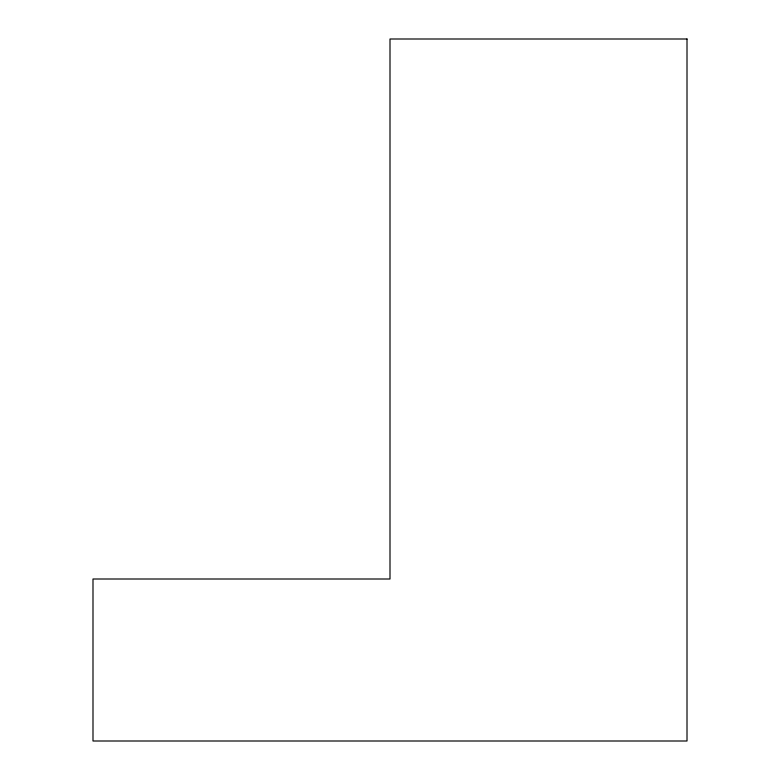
<?xml version="1.0" encoding="UTF-8"?>
<svg xmlns="http://www.w3.org/2000/svg" width="780" height="780" viewBox="0 0 780 780"><rect width="100%" height="100%" fill="white"/><g stroke="black" fill="none" stroke-linecap="round" stroke-linejoin="round"><path stroke-width="1.17" d="M687.005 39L390 39L390 579.004L92.995 579.004L92.995 741L687.005 741L687.005 39"/></g></svg>
